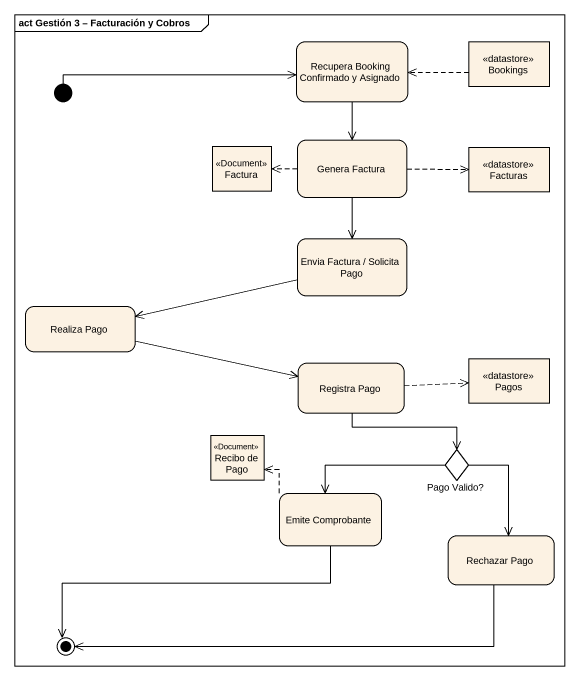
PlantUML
@startuml
mainframe act Gestión 3 – Facturación y Cobros
hide empty description
state "Recupera Booking Confirmado y Asignado" as Recupera_Booking_Confirmado
state Bookings <<datastore>>
state "Genera Factura" as Genera_Factura
state Factura <<Document>>
state Facturas <<datastore>>
state "Envia Factura / Solicita Pago" as Envia_Factura_Solicita_Pago
state "Realiza Pago" as Realiza_Pago
state "Registra Pago" as Registra_Pago
state Pagos <<datastore>>
state "Recibo de Pago" as Recibo_de_Pago <<Document>>
state "Pago Valido?" as Pago_Valido <<choice>>
state "Emite Comprobante" as Emite_Comprobante
state "Rechazar Pago" as Rechazar_Pago
[*] -right-> Recupera_Booking_Confirmado
Recupera_Booking_Confirmado --> Genera_Factura
Bookings -left[dashed]-> Recupera_Booking_Confirmado
Genera_Factura -left[dashed]-> Factura
Genera_Factura -right[dashed]-> Facturas
Genera_Factura --> Envia_Factura_Solicita_Pago
Envia_Factura_Solicita_Pago -left-> Realiza_Pago
Realiza_Pago -right-> Registra_Pago
Registra_Pago -right[dashed]-> Pagos
Registra_Pago --> Pago_Valido
Pago_Valido -left-> Emite_Comprobante
Pago_Valido --> Rechazar_Pago
Emite_Comprobante -up[dashed]-> Recibo_de_Pago
Emite_Comprobante -left-> [*]
Rechazar_Pago -left-> [*]
@enduml
